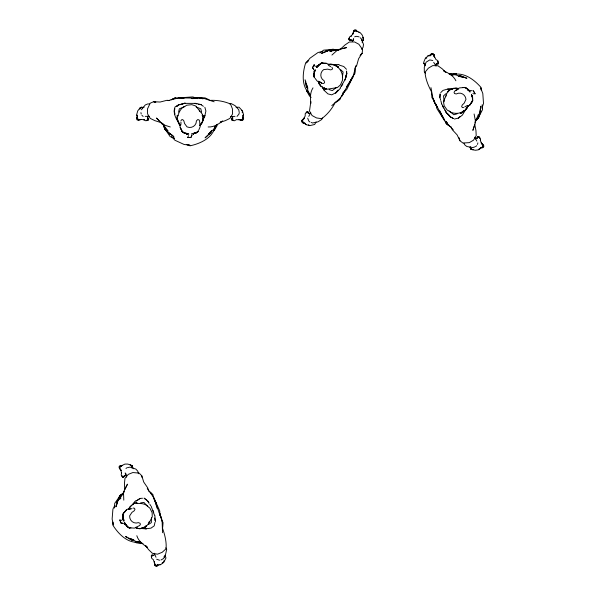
<?xml version="1.0" encoding="UTF-8"?>
<svg xmlns="http://www.w3.org/2000/svg" width="596" height="596" viewBox="0 0 596 596"><rect width="100%" height="100%" fill="white"/><g stroke="black" fill="none" stroke-linecap="round" stroke-linejoin="round"><path stroke-width="0.89" d="M154.789 515.227L155.474 521.738M123.424 519.392C123.804 520.532 122.15 514.691 123.126 513.536L123.975 512.351C122.56 514.989 122.783 518.513 124.072 521.157M308.624 113.598L308.043 111.929L306.962 111.75L305.219 113.732L305.189 116.049L302.105 121.204L302.582 119.803L304.288 118.068L301.792 120.578L301.658 121.808L302.902 122.999L303.915 122.798L302.433 122.463L303.595 123.037M132.29 467.644L132.305 466.318M472.367 97.848L472.531 100.784L472.069 101.968L472.747 100.664L472.658 97.774L471.414 94.779C471.846 94.436 473.358 100.404 472.099 101.953L472.762 100.657M112.942 522.126L112.89 525.203C118.529 534.158 128.051 543.872 139.524 542.092M430.945 87.59L433.031 98.906L444.594 120.683L453.288 129.853M313.757 76.094L313.913 73.219L315.232 70.239C314.762 70.186 313.131 75.677 314.412 77.413L313.749 76.087L314.412 77.413L313.988 74.791L314.494 71.617M479.497 138.525L479.512 138.026M477.031 138.272L477.649 136.611L478.73 136.462L479.415 137.661M156.01 557.275L154.282 553.267M123.096 516.374L123.372 513.447L124.013 512.344L122.94 514.84M151.518 517.552L151.332 522.625L148.523 524.45M136.7 503.21L136.722 502.793L136.626 503.188M200.241 124.914L200.167 126.724L198.87 129.809M114.506 508.023L114.723 503.329L120.638 495.082L123.521 493.279M177.057 116.697L177.213 115.52L178.122 115.408M180.938 122.173C181.482 131.031 176.125 118.857 177.511 117.092C178.591 112.823 180.953 107.153 185.609 105.984L186.541 105.254L191.8 104.665L195.704 105.984L202.163 113.94L203.184 117.591M448.319 91.233L449.302 90.1M353.003 76.087L354.65 74.001L355.097 69.285M440.66 100.083L439.885 97.535L440.124 94.012M439.893 97.543L440.131 94.019M431.571 92.909L431.914 97.64L433.285 99.577M353.51 32.996L353.763 30.552L354.776 29.8L356.438 30.284L356.9 31.707L356.803 30.865L355.745 30.12L357.146 31.588L355.976 30.858L353.927 31.037L355.976 30.858L360.297 32.75L362.174 34.993L363.448 38.189L363.404 39.805L362.092 42.219M460.961 112.905L460.932 113.314L460.879 112.897M313.787 74.776L315.209 69.784L315.06 70.373M232.626 117.889L231.471 119.222L232.559 120.452L234.444 120.764L236.463 119.632L241.7 119.93L242.833 118.79L243.473 114.529L242.43 110.811L239.026 107.206L236.12 107.273M354.65 74.001L354.993 70.82M132.185 467.376L132.334 466.02L130.137 465.014L132.29 466.228L133.303 468.784M202.528 121.062L202.759 119.2M325.341 88.603L325.289 89.013L325.26 88.603M342.417 77.003L343.11 71.974L340.651 69.695M353.629 38.904L353.346 40.394L353.629 38.904L352.281 41.005M203.072 119.386C203.892 120.794 199.414 127.365 199.898 124.4L199.578 120.906L198.922 119.818L197.656 119.587L196.427 120.906C196.412 125.957 191.376 128.773 187.04 126.888L184.544 123.514L183.866 120.906L182.711 119.587L181.504 119.818L180.893 120.906M162.514 532.712L162.142 521.217L153.977 497.951L147.264 488.318M124.534 475.705L123.67 477.254L122.582 477.24L122.083 475.951M215.059 126.613C212.794 137.996 200.398 143.606 190.049 145.819L186.466 144.441L189.96 145.253L184.037 144.441L174.971 140.269L171.551 136.611M239.249 112.607L238.981 114.037L237.029 116.414M353.51 31.268L352.906 34.084L353.48 32.407C353.845 33.354 349.658 37.362 351.558 35.745L349.576 36.907L348.898 38.71L349.412 40.267L351.148 39.939M477.53 144.411L477.865 142.854M433.448 56.054L434.022 54.936L433.769 54.199L432.793 53.446L431.124 53.893L430.774 54.854L431.824 53.767L430.737 54.467L430.521 55.383L432.078 54.273L433.62 54.72L435.877 59.458L437.837 60.688L438.462 62.491L437.911 64.033L436.183 63.66M154.967 522.401L154.208 525.858L151.011 528.138L146.229 528.741L143.807 528.391L146.229 528.741M310.829 101.596L309.503 111.005L312.088 115.557L316.528 117.941L321.728 118.686C327.338 114.521 332.404 108.427 335.399 102.087M178.591 112.1L179.336 108.837L184.82 106.595M162.693 527.363L163.066 522.632L162 520.517M215.663 125.793L213.867 130.718L214.471 128.192M217.316 124.229L216.877 126.024L214.523 129.995M122.701 519.123L122.895 518.378M345.233 79.857L345.978 76.929M361.817 40.386L361.943 39.88M356.065 65.471L352.974 76.795L346.656 89.646L342.737 92.969M140.172 108.837L140.425 107.928L140.172 108.77M174.904 108.755L174.263 111.012L174.993 114.156M345.866 76.891L345.024 79.812L346.932 73.554M116.652 504.842L118.418 498.979L120.638 495.082L116.689 502.316L118.418 498.979L115.877 506.891L116.391 505.527M163.706 561.536L163.937 560.776M214.418 129.846L215.767 125.436M345.591 77.063L346.425 74.537L345.583 77.07M326.049 88.379L325.498 89.109L324.574 88.707L325.096 88.983M481.94 108.241L483.505 103.488L482.805 93.527L480.681 87.94L481.404 90.532M478.499 114.141L474.818 122.947M450.069 89.623L447.35 92.276L443.476 101.767L444.191 105.82L447.238 110.148L448.319 110.618C452.275 114.194 459.665 114.186 464.105 111.109C466.407 110.312 470.81 102.616 464.768 106.937M213.867 130.718L215.678 125.734M322.347 117.926L321.765 119.491L317.981 121.83L312.58 122.985L311.231 122.478M344.98 90.517L341.568 96.552M344.995 90.488L344.413 92.037L345.278 90.182M242.9 116.16L243.473 114.529L242.81 116.183M352.303 77.026L349.502 82.725M478.499 117.293L479.795 113.978M214.97 127.268L215.633 125.6M306.21 112.92L306.5 112.19L308.043 111.929L306.977 112.1M479.385 115.855L478.625 117.77L475.541 121.167M438.321 63.034L437.911 64.033L438.626 63.206L437.74 61.723M349.345 38.397L349.159 39.992L348.869 38.807L349.658 37.943M137.251 117.181L136.775 118.813L137.341 116.868L137.296 118.246L138.473 119.93L137.296 118.246L136.708 114.529L137.773 110.811L139.904 108.114L141.334 107.34L144.076 107.273M214.791 128.155L215.089 127.477M340.815 97.424L339.876 99.599L336.01 102.348M169.547 100.501L166.932 100.299L160.101 102.043L153.597 101.707L150.17 103.22L147.45 109.008L147.607 113.903L150.259 118.418L154.908 120.66L160.741 122.5L156.495 118.03L162.529 124.475L170.262 126.97M202.767 120.608L204.964 115.751M119.17 497.913L119.945 496.23L123.536 493.466M202.126 121.904L200.398 124.624M344.801 79.983L340.137 88.052M191.405 134.04L191.979 133.936M114.812 505.408L112.927 509.126L112.123 519.079L113.389 524.92L113.173 523.139M133.146 508.038L134.376 508.239L135.001 509.289L134.167 510.832L131.954 512.366L129.637 515.868C129.354 520.584 133.735 524.346 138.481 522.632L140.142 523.325L140.365 524.599L139.568 525.59L136.395 527.087C133.377 527.333 139.933 529.308 140.552 528.682C147.003 528.354 149.671 521.731 152.248 516.821L152.144 512.709L149.782 507.971L148.784 507.345C146.08 503.374 139.941 503.106 135.56 503.56M350.031 81.667L351.186 79.529M466.333 108.487L462.384 115.11L458.264 118.254M467.16 106.96L467.987 105.425M204.838 115.728L202.893 119.319L204.83 115.728L205.903 111.035L204.853 107.25M314.166 64.718L312.535 67.728L313.742 69.412L312.535 67.728L314.166 64.726L315.239 66.633M472.3 100.702L469.886 104.971L467.622 106.55M117.717 500.089L119.945 496.23L122.821 494.077M313.004 87.865C309.965 92.432 310.225 98.184 310.889 103.399M118.85 497.518L119.885 495.738L123.446 492.84M187.524 137.52L190.951 137.43L191.949 135.255L190.936 137.452L187.531 137.52L188.641 135.642M310.74 112.517L308.773 116.414M124.43 491.193L119.468 499.344L120.884 498.278M316.066 121.934L314.673 124.482L309.853 125.622L306.106 124.668L302.731 121.986L302.321 120.437L303.17 122.314L304.087 122.821M477.053 138.078L478.171 137.184L475.325 138.972M346.529 86.725L352.974 76.795L340.376 97.982L331.793 105.648M472.255 101.32L469.886 104.971L471.466 102.758M197.574 132.2L198.394 131.001L196.352 132.655L191.972 133.929M341.463 86.107L342.782 84.2M354.724 68.384L356.706 65.5L358.606 58.713L362.152 53.245L362.547 49.52L358.904 44.268L354.583 41.958L349.345 42.003L345.077 44.901L340.569 49.036L346.559 47.598L337.969 49.602L331.942 55.048M361.623 49.349L363.12 47.188L363.5 44.395L361.25 38.673L360.148 37.749M140.172 107.906L139.449 108.949L141.334 107.34L142.235 107.474L141.148 107.228L140.172 107.906L141.334 107.34M242.9 118.246L241.7 119.93L242.475 119.721L241.022 120.019L238.661 119.409L242.088 120.31L243.22 119.811L243.63 118.135L242.952 117.367L243.399 118.813L243.31 117.524M319.031 64.919L321.46 63.258L322.712 63.042L321.244 63.131L318.823 64.718L316.498 67.564L321.415 63.258L326.414 63.34L328.94 64.457M217.071 124.564L213.346 129.652L208.101 134.592L211.64 130.487M462.317 111.929L461.751 112.502M341.612 96.343L343.207 94.22M128.557 509.535L129.608 508.142M119.744 496.982L123.886 492.639M242.132 112.331L242.542 111.81M318.83 64.726L316.55 67.549L316.93 67.11M124.594 512.277L126.62 509.699L129.094 508.477M476.651 119.483L477.806 118.03M141.423 109.768L145.253 104.963L147.86 103.898L149.611 104.039M425.581 58.319L428.032 55.763L431.571 54.474L433.62 54.72L433.068 54.147L434.022 55.272L434.618 57.641L434.022 54.936M480.465 148.128L478.849 149.142M475.139 121.435L477.389 118.693M479.653 148.963L480.428 148.017M462.377 111.899L461.431 112.622M477.158 137.892L477.493 137.505M132.23 504.663L135.545 500.796M123.73 512.955L126.62 509.699L124.929 511.502M324.388 90.614L321.825 86.435L324.388 90.599L327.919 93.885L331.726 94.861L335.645 92.834L338.007 90.19M335.645 92.842L338.007 90.197M335.697 93.2L340.249 88.499M123.23 521.031L124.229 519.935M360.036 55.502L362.152 53.245L360.818 54.504M475.362 120.563L477.24 118.604M475.347 120.489L476.606 119.215M440.757 92.589L443.007 90.391L447.641 89.08L452.513 89.05L447.633 89.072M445.249 96.738L446.285 95.77M119.379 496.878L122.776 493.704M131.917 505.088L129.794 507.069L128.982 508.671L129.332 508.448M137.229 117.367L136.566 118.135L136.976 119.811L138.138 120.31L139.226 119.863M446.017 93.669L443.513 95.896L444.184 101.782M459.985 116.54L458.182 118.157L454.375 119.036M123.961 476.398L124.482 475.899L123.245 476.614L126.33 475.265M475.399 120.75L477.985 118.529L482.604 109.493L482.112 104.821M475.593 146.631L476.703 145.692M131.902 505.237C129.816 506.548 126.129 511.532 131.969 508.522M462.831 111.445L463.397 110.975M336.368 87.478L332.359 90.592L329.156 89.609M207.311 135.642L205.084 137.862L211.26 132.603L208.622 134.629M319.933 52.977L323.665 50.131L333.79 49.379L337.023 50.437M425.201 65.694L423.741 63.176L423.942 61.649L425.276 58.46L426.729 57.432M148.575 522.334L149.745 521.53M362.45 40.461L363.59 39.709L362.949 37.369L363.404 39.805L362.83 40.528L363.337 39.872M449.973 90.011L448.132 91.195C448.445 88.566 460.999 87.165 457.616 89.244L454.703 91.195L454.063 92.298L454.472 93.52L456.216 93.959C460.656 91.553 465.55 94.615 465.975 99.323L464.209 103.138L462.25 104.985L461.654 106.632L462.429 107.578L463.673 107.593M140.164 498.42L136.097 501.042L140.164 498.427L142.504 498.241M176.803 106.297L179.016 104.866L176.796 106.289M178.748 104.635L174.986 106.997C172.445 113.59 176.595 119.789 180.253 124.996M125.965 468.419L127.209 467.651M435.698 64.517L437.613 63.34L436.369 63.765L437.136 63.884M232.991 118.023L231.971 118.611L232.447 118.001L232.224 119.289L232.105 117.047M160.987 559.994L163.49 558.579L165.189 556.09L166.709 549.281L165.874 547.836M196.427 132.826L193.409 133.705L196.419 132.841L198.401 130.964L197.574 131.977L193.335 133.787M316.267 66.26L318.823 65.694M164.921 555.226L165.986 557.93L163.766 562.363L160.629 564.621L156.405 565.485L154.953 564.814L153.433 559.793L151.675 558.288L151.324 556.411L152.099 554.965L153.753 555.591M457.095 89.095L459.523 87.888L464.202 87.552M337.828 66.841L338.193 66.663L337.47 67.057M171.015 99.793L175.321 97.819L177.951 98.206M129.921 508.403L130.539 508.105M144.739 527.482L145.789 526.931L145.588 526.037M220.259 122.135L222.658 121.025C218.479 124.206 213.629 127.306 208.146 126.963M172.393 99.115L175.321 97.819M351.193 39.545L350.254 39.947L350.761 40.021L349.629 39.53L352.638 41.035M154.364 554.816L152.293 555.688L153.582 555.457L152.844 555.226M156.942 565.366L158.119 564.621L157.761 565.5L156.584 566.029L157.791 565.105L157.299 566.006L155.578 566.2L154.722 565.306L154.58 563.332L155.407 565.462L154.953 564.814L156.279 565.179M145.208 116.347L149.596 116.406M233.58 120.176L231.859 120.243L231.471 119.222L233.036 120.176M451.686 89.229L453.429 88.536M138.883 120.176L140.79 119.632M354.635 36.84L356.14 36.319L359.045 36.825M302.291 119.975L302.753 119.826L302.12 120.377L303.804 119.096M474.908 146.862L472.866 147.555L466.81 146.504L464.619 144.731L463.904 143.129M452.275 74.88C463.353 71.401 474.222 79.581 481.136 87.59L481.538 90.637M136.022 527.587L134.301 528.138L129.63 527.773M220.296 122.24L225.288 120.66L229.937 118.418L232.589 113.903L232.433 108.867L230.481 103.995C224.066 101.223 216.251 99.875 209.27 100.448M135.776 502.994L136.938 502.733L137.356 503.546M457.058 113.836L453.839 114.752L449.235 111.012M182.197 103.868L185.095 103.048M142.124 108.561L142.623 108.427M453.109 74.865L456.454 73.956L451.269 74.746M449.101 74.046L450.889 73.561L455.5 73.725M168.094 100.635L178.576 97.878L192.866 96.924L197.701 98.66M182.22 103.98L185.162 103.257L178.793 104.732M451.336 74.858L456.454 73.956M462.854 87.545L465.558 87.537L467.942 89.154L469.797 91.829C470.095 91.456 466.228 87.232 464.09 87.403M457.572 88.692L457.989 88.595L456.208 88.096L453.265 88.29M322.95 51.345L318.07 52.478L309.92 58.244L306.255 62.967L308.706 60.345L305.718 62.759C302.463 72.831 301.122 86.36 309.845 94.019M141.036 528.272L146.057 526.573C142.943 528.428 138.592 529.553 135.411 527.423L137.654 528.153M200.286 125.033C203.109 122.791 203.31 118.485 202.737 115.147L202.841 116.593M121.644 465.774L119.952 465.886L121.979 465.752L120.66 466.184L119.491 467.867L120.66 466.184L124.892 464.083L127.812 464.075L131.075 465.148L132.476 467.122L132.334 466.02M202.074 115.408L202.975 115.52L203.094 116.518M450.904 74.828L455.426 73.889M127.916 467.525L130.04 467.145L135.873 469.097L137.773 471.175L138.473 473.716M330.773 49.572L332.806 49.222L338.215 50.265M193.655 98.079L198.557 97.625L202.96 98.511L201.21 97.945M229.505 103.838L231.159 103.555L235.077 105.663L238.773 109.768L239.13 111.899M193.611 98.079L196.062 97.669L194.02 97.856M142.712 527.818L142.079 527.877M181.646 98.094L183.97 97.737L181.542 98.042M451.209 74.761L453.757 74.373M181.84 98.057L183.97 97.737M340.078 49.669L329.767 51.219L331.495 51.614M429.738 55.473L428.032 55.763L430.379 55.793M140.619 502.853L143.949 502.435L147.368 506.19M452.006 74.753L453.78 74.53M147.137 120.221L148.724 119.222L147.57 117.889M321.505 63.496L323.956 63.206M202.521 98.094L204.875 97.819L209.189 99.793M135.255 542.375L140.559 542.367L135.255 542.375L137.832 542.077M142.533 543.388L140.701 543.597L136.156 542.747M140.455 542.256L137.981 542.367M130.964 527.981L128.282 527.587L126.173 525.627L124.415 522.431L127.291 526.722M185.423 103.369L194.743 103.369M321.237 63.124L322.682 63.02M317.109 65.806L318.286 65.724M130.554 465.632L131.425 465.58M455.329 90.287L456.879 90.19M159.922 564.658L160.629 564.621M454.353 88.484L456.208 88.379M136.261 542.598L139.948 542.397M328.657 64.688L338.975 64.48M470.155 92.052L466.675 88.245M322.324 63.467L326.414 63.34L322.064 63.213M182.652 98.035L184.268 97.99M139.881 119.632C140.522 118.842 146.087 120.466 143.733 119.632L145.729 120.764L147.637 120.452L148.613 119.587L147.726 120.429L146.594 120.176M334.52 65.225L337.44 66.067L338.394 67.221M230.63 116.593L234.988 116.347M326.63 88.797L325.096 88.774L326.034 88.789M137.981 542.211L140.671 542.278M472.881 93.714L475.072 93.796L473.373 90.838L475.072 93.796M471.205 90.674L472.248 90.726M467.92 90.145L470.46 90.771M467.897 90.16L469.633 90.294M181.303 98.02L178.576 97.878L203.229 98.198L214.15 101.797M191.309 98.541L193.126 98.638M457.065 88.819L458.726 88.923M140.939 528.481L146.251 528.875M336.293 66.193L337.075 66.379M465.573 87.53L464.128 87.388L466.556 88.409L469.007 90.488M188.217 133.936L188.805 134.093L188.418 133.839C188.261 134.279 182.711 132.923 181.795 131.001L182.607 132.2M471.831 149.544L470.46 147.942L470.765 149.015L473.097 149.685L470.78 148.806L469.857 147.219M198.557 97.625L201.187 97.945M331.607 49.565L333.455 49.788M335.302 50.019L338.066 50.362M449.511 74.105L455.769 74.925L462.615 77.145L458.205 76.206M335.116 49.922L337.753 50.302M465.439 78.009L466.929 78.225L459.352 75.342L464.679 77.674M426.095 57.887L426.751 57.991M119.818 519.98L121.077 523.161L123.134 523.303L121.055 523.154L119.818 519.988L121.971 520.383M432.778 60.509L429.753 59.935L426.118 62.163L424.285 67.378L424.322 71.833L425.358 73.144M198.528 104.322L200.271 104.68M195.011 103.257L201.426 104.635M332.471 49.58L336.01 50.369M155.854 102.229L153.597 101.707L155.347 102.229M124.668 524.249L125.808 524.532L123.923 523.653M128.267 527.587L129.675 527.944L127.425 526.573L124.37 522.424M195.466 103.562L196.941 103.942M143.003 543.522L136.082 541.518L129.637 538.3L133.862 539.894M240.203 119.677L241.745 120.131L240.955 119.863L241.313 120.176M126.97 537.026L125.532 536.586L132.595 540.572L128.378 537.912M339.131 65.068L343.758 66.499L346.492 69.292M162.239 562.609L162.864 562.81M470.78 148.806L472.144 149.685L475.533 150.259L478.417 149.82L482.283 147.108L483.192 145.268L482.283 147.108L481.047 147.734L483.036 147.294L481.844 147.815L481.076 147.458L482.537 147.801L483.81 146.631L483.691 145.379L481.739 143.889M156.644 559.219L159.557 560.233M323.598 88.253L327.271 89.191L337.396 87.575L340.487 84.856L342.603 80.006L342.439 78.836C343.646 71.803 336.502 62.468 328.724 64.495L333.179 64.711L336.867 66.268C335.965 64.204 322.972 62.707 330.75 66.692M129.712 527.937L128.483 527.512L125.316 524.152M324.105 88.364L325.945 89.08L323.978 88.133M185.267 133.206L182.614 131.939L181.795 130.964L183.762 132.841L186.779 133.698L183.769 132.826M196.136 106.915L200.837 108.837L201.582 112.1M177.578 115.907L177.191 115.743L177.534 115.974M121.472 465.819L120.474 465.476L118.954 466.854L119.394 468.337L120.72 469.447M469.365 90.54L470.058 90.89M309.607 113.568L307.611 112.547L308.616 113.389L308.318 112.666M202.878 98.727L201.388 97.878L202.953 98.839M319.493 82.516L317.199 81.071L314.993 78.225M324.589 88.141L324.127 87.843L324.805 88.312M201.128 104.866L203.37 106.289M424.672 63.787L423.741 63.176L425.522 64.636M187.077 134.085L187.718 134.525M445.182 121.07L446.106 123.566L449.905 126.397M437.531 61.865L438 62.2M124.333 523.601L124.966 524.04M445.145 71.945L443.729 70.894C448.52 73.04 453.571 75.804 455.903 80.773M446.106 123.566L448.646 125.51M450.874 126.546L452.304 129.734L457.117 134.882L459.948 140.753L462.921 143.033L469.305 142.638L473.522 140.149L476.204 135.657L475.943 130.494L474.759 124.504L472.874 130.368L475.623 121.986L474.103 114M476.815 141.081L474.759 137.199M323.494 87.903L324.395 88.655M309.883 121.979L308.78 121.025L307.692 118.15M241.633 110.58L242.132 111.012M141.945 115.371L143.144 116.414M483.214 144.791L481.121 142.809L482.253 144.172C481.255 143.986 480.003 138.332 480.406 140.79L480.443 138.495L479.251 136.976L478.022 136.536L479.288 137.527M131.366 465.334L132.29 466.228M306.895 90.935L310.3 94.995L306.895 90.935L308.147 92.127M310.784 97.17L309.443 95.889L307.186 91.866M149.574 491.506L152.911 494.874L153.448 497.481M445.927 72.392L442.143 68.763L437.941 65.761L432.711 65.605L428.368 68.16L425.03 72.213C425.417 78.977 428.368 85.928 431.519 91.844M310.322 94.838L308.646 93.021M167.238 131.209L165.263 129.243L163.9 124.922M173.153 137.095L174.472 138.406L170.136 136.588L164.421 128.2L163.721 124.869M145.513 545.437L147.376 547.307C142.958 544.468 138.376 540.982 136.819 535.715M318.905 82.315L318.473 81.838L318.793 81.287L322.533 83.47L323.807 83.447L324.634 82.457L324.105 80.743C319.739 78.195 319.821 72.429 323.621 69.613L327.793 69.143L330.393 69.859L332.106 69.516L332.508 68.361L331.875 67.288M446.002 112.473L448.11 114.633M359.5 32.735L358.807 32.02M148.642 491.216L147.704 487.848L143.718 482.037L141.796 475.809L139.196 473.112L132.826 472.546L128.282 474.379L124.959 478.417L124.445 483.557L124.72 489.659L127.462 484.146L123.484 492.02L123.797 500.141M150.691 492.572L152.911 494.874M310.516 95.218L307.372 91.844L307.014 90.197M448.199 114.559L446.143 112.316L450.502 117.203M168.027 130.762L161.538 122.605M137.385 116.183L136.931 115.05L137.475 116.391M166.977 131.291L165.263 129.243L163.975 124.951M166.105 130.718L164.787 129.131L162.984 123.923M126.292 474.319L125.167 472.963L126.62 477.105M119.394 468.337L121.167 470.609L120.25 469.089C121.211 469.417 121.599 475.198 121.577 472.71L121.197 474.975L122.15 476.651L123.29 477.269L122.187 476.107M309.324 93.617L310.434 95.025M305.003 123.268L306.106 124.668L304.854 123.156M145.431 545.504L148.627 549.654L152.33 553.244L157.478 554.191L162.157 552.313L166.06 548.804C166.694 542.055 164.816 534.746 162.589 528.421M443.305 117.881L441.047 113.933M463.494 110.536L463.889 111.072M320.79 86.077L319.069 83.753L318.458 81.458L319.098 83.79L320.79 86.211M444.266 119.327L441.956 115.639M131.418 467.391L131.716 467.815M320.544 82.136L321.43 83.41M149.879 504.41L150.743 505.661M186.332 133.482L186.988 134.435L186.034 132.982M319.344 83.649L320.924 85.943M437.166 107.168L434.775 103.279L433.434 98.988M441.643 103.86L446.121 112.041M444.832 110.066L446.113 112.026M181.504 129.69L180.208 127.604L179.917 124.862M159.37 512.888L161.814 519.377M159.356 512.865L160.175 514.303L159.303 512.448M202.439 115.214L202.893 116.026M471.406 94.786L472.643 97.774M155.206 501.601L155.958 502.972L155.213 501.519M155.273 501.713L155.958 502.972M151.682 556.999L151.272 555.681L152.099 554.965L151.742 556.761M182.272 131.44L180.208 127.604L181.318 129.809M436.011 66.037L433.702 62.327M446.426 121.696L447.186 123.126L446.411 121.659M318.495 81.212L319.27 82.688M153.351 497.891L154.468 500.066M439.855 110.834L444.594 120.683L436.898 108.606L436.227 104.374M154.379 515.026L151.175 506.272M442.612 106.006L443.566 108.122M310.985 97.61L308.072 91.017L306.411 84.006L307.901 88.268M178.01 121.062L180.052 125.033L178.83 123.715L177.608 119.587M163.14 124.005L164.95 128.282M308.683 124.609L308.929 125.22M163.244 124.311L164.235 126.777M433.791 100.813L434.775 103.279M148.024 118.656L147.726 118.001L147.979 119.409L147.771 116.049M123.588 519.548L122.798 516.404M157.188 508.395L153.977 497.951L159.78 511.048L159.81 515.324M460.187 112.659L460.715 113.404L461.833 112.979L463.77 111.37L464.038 110.446M459.114 137.773L459.948 140.753M153.112 510.526L153.738 512.761M199.265 109.947L199.615 111.325M471.429 94.302L471.585 94.92M440.913 100.925L441.651 103.868M161.076 516.628L161.68 519.213M434.119 56.151L433.776 54.586L433.918 55.413M140.924 112.607L141.215 114.037M305.092 79.76L306.567 87.731L305.681 81.145M433.486 99.025L433.784 100.799M154.655 518.028L155.042 520.666M470.475 146.743L470.751 148.717M141.796 475.809L141.99 477.344M314.286 70.507L314.353 71.282M470.721 147.905L470.765 149.015M161.687 519.228L161.717 521.023M164.287 556.202L164.287 557.245L164.287 556.202M467.778 105.678L467.748 106.528L467.778 105.678M363.493 38.524L363.404 39.805L363.486 38.576M480.465 108.278L479.594 114.343L477.985 118.529L480.801 110.789L479.594 114.343L480.92 106.14L480.465 108.278M128.959 508.485L128.803 509.312L128.959 508.485M122.538 518.416L122.344 519.354L123.201 517.47L122.538 518.416M467.704 106.341C467.16 109.299 464.291 110.945 461.96 112.383L465.2 110.036L467.704 106.341M200.263 125.033L199.876 125.443L200.263 125.033M328.173 64.629L328.85 64.361L328.173 64.629M472.613 95.747L472.099 96.783L472.613 95.747M194.154 132.982L193.201 134.435L194.154 133.005M448.334 91.426L448.021 91.933L448.833 90.637L448.334 91.426M146.281 525.866L145.282 527.028L146.281 525.866M135.024 502.264L132.878 504.708L135.024 502.264M329.372 50.176L321.676 53.305L329.372 50.176L333.79 49.379L325.707 50.995L329.372 50.176M182.495 104.136L179.895 104.68L182.51 104.136M458.205 88.581L458.54 88.759L458.205 88.581M336.666 66.223L336.233 66.156L337.343 66.588L336.666 66.223M180.595 125.421L179.873 124.989L180.595 125.421M453.601 118.619L450.509 116.935L448.199 114.231L450.509 116.935L453.601 118.626M172.222 135.299L167.327 131.627L164.421 128.2L169.867 134.391L167.327 131.627L173.883 136.73L172.222 135.299M146.862 500.238L144.061 498.114L146.869 500.245M437.024 106.721L436.019 105.44L437.039 106.744M148.978 503.039L147.57 500.782L148.978 503.046M177.28 119.297L176.498 117.866L177.273 119.297M314.517 72.243L314.003 71.185L314.502 72.228M154.632 564.203L154.401 561.782L154.632 564.203M346.701 73.681L346.574 71.051L346.701 73.695"/></g></svg>
